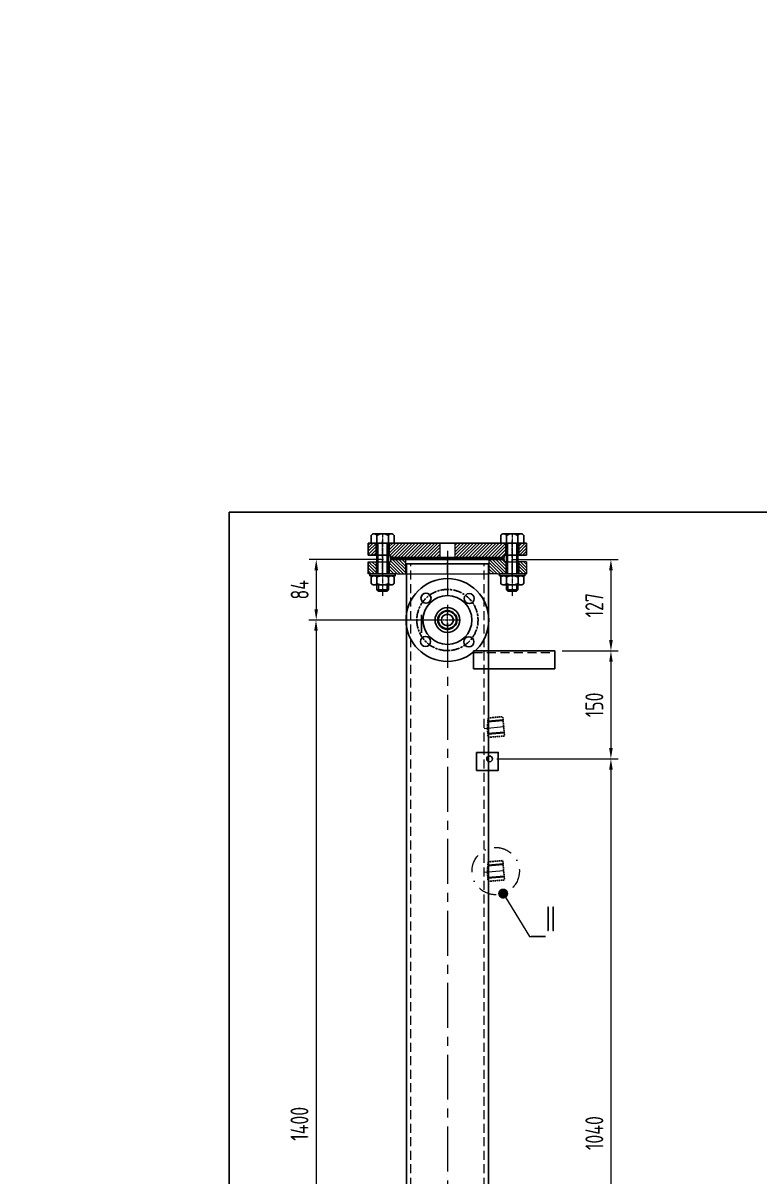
# Model space of a CAD drawing. Header units: millimetres. Extents: x -46397 to 283259, y -8690 to 23983.
# Drawn here: x 220038 to 221062, y -850 to 754 of the extents above; entities that cross this region are included whole.
import ezdxf
from ezdxf import colors
from ezdxf.entities.mleader import LeaderData, LeaderLine
from ezdxf.math import Vec2, Vec3

# ---------------------------------------------------------------- set-up
doc = ezdxf.new("R2010")
doc.units = ezdxf.units.MM
for name, pattern in [('ACISOTGL', [3, 2, -1]), ('AM_ISO08W050', [18, 12, -1.5, 3, -1.5]), ('AM_ISO08W050x2', [9, 6, -0.75, 1.5, -0.75]), ('CENTER', [2, 1.25, -0.25, 0.25, -0.25]), ('DASHDOT', [25.4, 12.7, -6.35, 0, -6.35]), ('HIDDEN', [0.375, 0.25, -0.125])]:
    doc.linetypes.add(name, pattern=pattern)
doc.layers.get('Defpoints').update_dxf_attribs({"lineweight": 0})
doc.layers.add('7. DUONG KHUAT', color=4, linetype='ACISOTGL')
for name, color, linetype, lineweight in [('AM_5', 3, 'Continuous', 25), ('AM_7', 4, 'AM_ISO08W050', 25), ('Dtext', 255, 'Continuous', 20), ('DUONGCHINH', 7, 'Continuous', 25), ('Long_AM_Box', 5, 'DASHDOT', 9), ('Long_AM_Hidden', 4, 'HIDDEN', 9), ('Long_AM_manh', 6, 'Continuous', 9), ('Long_AM_Visible', 30, 'Continuous', 25), ('Long_Centerline', 1, 'CENTER', 9), ('Long_Dim', 3, 'Continuous', 9), ('Standard', 7, 'Continuous', 0)]:
    doc.layers.add(name, color=color, linetype=linetype, lineweight=lineweight)
doc.styles.add('Chu va so', font='arial.ttf')
doc.styles.add('GHI CHÚ 3', font='isocp_IV25.ttf', dxfattribs={"width": 0.8})
doc.styles.add('Long_Text', font='isocp.shx', dxfattribs={"width": 0.7})
doc.styles.get("Standard").update_dxf_attribs({"font": 'isocp.shx', "width": 0.8})
doc.styles.add('TCVN', font='arial.ttf')
doc.dimstyles.new('Vuong_DIM', dxfattribs={"dimtxt": 2.5, "dimasz": 2.3, "dimexe": 1.25, "dimexo": 0, "dimtad": 1, "dimtoh": 1, "dimdec": 0, "dimdsep": 46, "dimtxsty": 'GHI CHÚ 3', "dimcen": 2.3, "dimclrd": 9, "dimclre": 9, "dimclrt": 2, "dimadec": 0, "dimazin": 0, "dimtm": 1e-09, "dimtfac": 1, "dimtdec": 0, "dimtofl": 0, "dimtmove": 1, "dimatfit": 3, "dimfxl": 1, "dimtfill": 1, "dimlwd": 9, "dimlwe": 9, "dimarcsym": 1})

# ---------------------------------------------------------------- blocks, each defined once
blk = doc.blocks.new('_Dot')
at = {"color": 0, "linetype": 'ByBlock', "lineweight": -2}
blk.add_line((-0.5, 0), (-1, 0), dxfattribs=at)
at = {"color": 0, "linetype": 'ByBlock', "const_width": 0.5}
blk.add_lwpolyline([(-0.25, 0, 1), (0.25, 0, 1)], format="xyb", close=True, dxfattribs=at)
blk = doc.blocks.new('*U2125')
blk.add_circle((0, 0), 7)
blk = doc.blocks.new('*U2126')
at = {"color": 0, "linetype": 'ByBlock', "lineweight": -2, "transparency": 16777216}
blk.add_blockref('*U2125', (7669, 1441.7), dxfattribs=at)
for p, rotation in [((7626.5, 1399.2), 90), ((7711.5, 1399.2), 270), ((7669, 1356.7), 180)]:
    blk.add_blockref('*U2125', p, dxfattribs=dict(at, rotation=rotation))
blk = doc.blocks.new('*U2096')
for radius in [57.5, 34, 17.2]:
    blk.add_circle((0, 0), radius)
at = {"layer": 'AM_7'}
blk.add_circle((0, 0), 42.5, dxfattribs=at)
blk.add_blockref('*U2126', (-7669, -1399.2))
blk = doc.blocks.new('sfddsfdsfd')
at = {"layer": 'Long_AM_Visible'}
blk.add_ellipse((0, 0.3), major_axis=(-13.5, 0), ratio=0.965926, start_param=-3.141592653589793, end_param=3.141592653589794, dxfattribs=at)
at = {"layer": 'Long_AM_Visible', "extrusion": (0, 0, -1)}
for major_axis in [(-12.5, 0), (-8.25, 0)]:
    blk.add_ellipse((0, 0.3), major_axis=major_axis, ratio=0.965926, start_param=-3.141592653589794, end_param=3.141592653589793, dxfattribs=at)
at = {"layer": 'Long_Centerline'}
for p, q in [((0, -16.9), (0, 17.4)), ((-16.1, 0.3), (16.1, 0.3))]:
    blk.add_line(p, q, dxfattribs=at)
blk = doc.blocks.new('*D2225')
at = {"layer": 'Defpoints', "color": 0, "transparency": 16777216}
for p in [(220707, 8.1, -1), (220777.2, -118.9, -1), (220855.1, -118.9)]:
    blk.add_point(p, dxfattribs=at)
at = {"layer": 'Long_Dim', "color": 9, "lineweight": 9, "transparency": 16777216}
for p, q in [((220717, 8.1), (220865.1, 8.1)), ((220855.1, -6.9), (220855.1, -103.9)), ((220787.2, -118.9), (220865.1, -118.9))]:
    blk.add_line(p, q, dxfattribs=at)
at = {"layer": 'Long_Dim', "color": 9, "transparency": 16777216}
for points in [[(220852.6, -6.9), (220857.6, -6.9), (220855.1, 8.1)], [(220852.6, -103.9), (220857.6, -103.9), (220855.1, -118.9)]]:
    blk.add_solid(points, dxfattribs=at)
at = {"layer": 'Long_Dim', "color": 2, "transparency": 16777216, "insert": (220832.1, -55.4), "char_height": 25, "attachment_point": 5, "rotation": 90, "style": 'GHI CHÚ 3', "bg_fill": 3, "box_fill_scale": 1.1, "bg_fill_color": 256, "bg_fill_true_color": 13158600, "bg_fill_transparency": 0}
blk.add_mtext('127', dxfattribs=at)
blk = doc.blocks.new('*D2226')
at = {"layer": 'Defpoints', "color": 0, "transparency": 16777216}
for p in [(220777.2, -118.9, -1), (220686.5, -268.9, -0.5), (220855.1, -268.9)]:
    blk.add_point(p, dxfattribs=at)
at = {"layer": 'Long_Dim', "color": 9, "lineweight": 9, "transparency": 16777216}
for p, q in [((220787.2, -118.9), (220865.1, -118.9)), ((220855.1, -133.9), (220855.1, -253.9)), ((220696.5, -268.9), (220865.1, -268.9))]:
    blk.add_line(p, q, dxfattribs=at)
at = {"layer": 'Long_Dim', "color": 9, "transparency": 16777216}
for points in [[(220852.6, -133.9), (220857.6, -133.9), (220855.1, -118.9)], [(220852.6, -253.9), (220857.6, -253.9), (220855.1, -268.9)]]:
    blk.add_solid(points, dxfattribs=at)
at = {"layer": 'Long_Dim', "color": 2, "transparency": 16777216, "insert": (220832.1, -193.9), "char_height": 25, "attachment_point": 5, "rotation": 90, "style": 'GHI CHÚ 3', "bg_fill": 3, "box_fill_scale": 1.1, "bg_fill_color": 256, "bg_fill_true_color": 13158600, "bg_fill_transparency": 0}
blk.add_mtext('150', dxfattribs=at)
blk = doc.blocks.new('*D2227')
at = {"layer": 'Defpoints', "color": 0, "transparency": 16777216}
for p in [(220686.5, -268.9, -0.5), (220686.5, -1308.9, -0.8), (220855.1, -1308.9)]:
    blk.add_point(p, dxfattribs=at)
at = {"layer": 'Long_Dim', "color": 9, "lineweight": 9, "transparency": 16777216}
for p, q in [((220696.5, -268.9), (220865.1, -268.9)), ((220855.1, -283.9), (220855.1, -1293.9)), ((220696.5, -1308.9), (220865.1, -1308.9))]:
    blk.add_line(p, q, dxfattribs=at)
at = {"layer": 'Long_Dim', "color": 9, "transparency": 16777216}
for points in [[(220852.6, -283.9), (220857.6, -283.9), (220855.1, -268.9)], [(220852.6, -1293.9), (220857.6, -1293.9), (220855.1, -1308.9)]]:
    blk.add_solid(points, dxfattribs=at)
at = {"layer": 'Long_Dim', "color": 2, "transparency": 16777216, "insert": (220832.1, -788.9), "char_height": 25, "attachment_point": 5, "rotation": 90, "style": 'GHI CHÚ 3', "bg_fill": 3, "box_fill_scale": 1.1, "bg_fill_color": 256, "bg_fill_true_color": 13158600, "bg_fill_transparency": 0}
blk.add_mtext('1040', dxfattribs=at)
blk = doc.blocks.new('*D2230')
at = {"layer": 'Defpoints', "color": 0, "transparency": 16777216}
for p in [(220549, 8.1, -1), (220445.7, -75.9), (220628, -75.9, -1)]:
    blk.add_point(p, dxfattribs=at)
at = {"layer": 'Long_Dim', "color": 9, "lineweight": 9, "transparency": 16777216}
for p, q in [((220539, 8.1), (220435.7, 8.1)), ((220445.7, -6.9), (220445.7, -60.9)), ((220618, -75.9), (220435.7, -75.9))]:
    blk.add_line(p, q, dxfattribs=at)
at = {"layer": 'Long_Dim', "color": 9, "transparency": 16777216}
for points in [[(220443.2, -6.9), (220448.2, -6.9), (220445.7, 8.1)], [(220443.2, -60.9), (220448.2, -60.9), (220445.7, -75.9)]]:
    blk.add_solid(points, dxfattribs=at)
at = {"layer": 'Long_Dim', "color": 2, "transparency": 16777216, "insert": (220422.7, -33.9), "char_height": 25, "attachment_point": 5, "rotation": 90, "style": 'GHI CHÚ 3', "bg_fill": 3, "box_fill_scale": 1.1, "bg_fill_color": 256, "bg_fill_true_color": 13158600, "bg_fill_transparency": 0}
blk.add_mtext('84', dxfattribs=at)
blk = doc.blocks.new('*D2231')
at = {"layer": 'Defpoints', "color": 0, "transparency": 16777216}
for p in [(220628, -75.9, -1), (220445.4, -1476), (220628, -1476, -1)]:
    blk.add_point(p, dxfattribs=at)
at = {"layer": 'Long_Dim', "color": 9, "lineweight": 9, "transparency": 16777216}
for p, q in [((220618, -75.9), (220435.4, -75.9)), ((220445.4, -90.9), (220445.4, -1461)), ((220618, -1476), (220435.4, -1476))]:
    blk.add_line(p, q, dxfattribs=at)
at = {"layer": 'Long_Dim', "color": 9, "transparency": 16777216}
for points in [[(220442.9, -90.9), (220447.9, -90.9), (220445.4, -75.9)], [(220442.9, -1461), (220447.9, -1461), (220445.4, -1476)]]:
    blk.add_solid(points, dxfattribs=at)
at = {"layer": 'Long_Dim', "color": 2, "transparency": 16777216, "insert": (220422.4, -776), "char_height": 25, "attachment_point": 5, "rotation": 90, "style": 'GHI CHÚ 3', "bg_fill": 3, "box_fill_scale": 1.1, "bg_fill_color": 256, "bg_fill_true_color": 13158600, "bg_fill_transparency": 0}
blk.add_mtext('1400', dxfattribs=at)
blk = doc.blocks.new('*U2563')
h = blk.add_hatch()
h.set_pattern_fill('ANSI31', color=1)
h.paths.add_polyline_path([(-110, -37), (-99, -37), (-99, -20), (-110, -20)])
h.paths.add_polyline_path([(-70, -20), (-81, -20), (-81, -37), (-79, -37), (-79, -40), (-58, -40), (-58, -20)])
h.paths.add_polyline_path([(70, -20), (58, -20), (58, -40), (79, -40), (79, -37), (81, -37), (81, -20)])
h.paths.add_polyline_path([(110, -20), (99, -20), (99, -37), (110, -37)])
for p, q in [((-110, -37), (-110, -20)), ((-99, -20), (-110, -20)), ((-110, -20), (-110, -37)), ((-99, -37), (-99, -20)), ((-90, -20), (-99, -20)), ((-81, -20), (-90, -20)), ((-81, -37), (-81, -20)), ((-70, -20), (-81, -20)), ((-70, -20), (-58, -20)), ((-58, -20), (-58, -40)), ((-58, -20), (0, -20)), ((0, -20), (58, -20)), ((58, -20), (58, -40)), ((70, -20), (58, -20)), ((70, -20), (81, -20)), ((81, -37), (81, -20)), ((81, -20), (90, -20)), ((90, -20), (99, -20)), ((99, -37), (99, -20)), ((99, -20), (110, -20)), ((110, -37), (110, -20)), ((-110, -37), (-99, -37)), ((-99, -37), (-90, -37)), ((-90, -37), (-81, -37)), ((-81, -37), (-79, -37)), ((-79, -40), (-79, -37)), ((-58, -40), (-79, -40)), ((-58, -40), (58, -40)), ((58, -40), (79, -40)), ((79, -40), (79, -37)), ((81, -37), (79, -37)), ((81, -37), (90, -37)), ((90, -37), (99, -37)), ((110, -37), (99, -37))]:
    blk.add_line(p, q)
at = {"layer": 'AM_7', "linetype": 'AM_ISO08W050x2'}
for p, q in [((-90, -17), (-90, -40)), ((90, -17), (90, -40))]:
    blk.add_line(p, q, dxfattribs=at)
at = {"layer": 'AM_7'}
blk.add_line((0, -20), (0, -43), dxfattribs=at)
blk = doc.blocks.new('gfdgdfgdfgd')
h = blk.add_hatch()
h.set_pattern_fill('ANSI31', color=256, scale=10)
h.set_pattern_definition([(45, (26713.8207, 19476.6653), (-0.8838835, 0.8838835), [])])
h.paths.add_polyline_path([(26634.8, 20151.7), (26792.8, 20151.7), (26792.8, 20154.7), (26634.8, 20154.7)])
at = {"color": 0}
blk.add_lwpolyline([(26634.8, 20151.7), (26792.8, 20151.7), (26792.8, 20154.7), (26634.8, 20154.7)], close=True, dxfattribs=at)
at = {"xscale": -1, "rotation": 180}
blk.add_blockref('*U2563', (26713.8, 20111.7), dxfattribs=at)
blk = doc.blocks.new('DDASFDFASDFDASF')
at = {"layer": 'Long_AM_Visible'}
for p, q in [((1615091.8, 228300.4), (1615091.8, 228294)), ((1615094.8, 228302), (1615097.8, 228302)), ((1615097.8, 228302), (1615109.8, 228302)), ((1615097.8, 228300.4), (1615097.8, 228294)), ((1615109.8, 228302), (1615112.8, 228302)), ((1615109.8, 228300.4), (1615109.8, 228294)), ((1615115.8, 228300.4), (1615115.8, 228294)), ((1615094.8, 228292.4), (1615097.8, 228292.4)), ((1615097.8, 228292.4), (1615109.8, 228292.4)), ((1615109.8, 228292.4), (1615112.8, 228292.4))]:
    blk.add_line(p, q, dxfattribs=at)
for centre, radius, start, end in [((1615094.8, 228298.4), 3.6, 33.6174, 146.3826), ((1615103.8, 228290), 12, 59.9946, 120.0054), ((1615112.8, 228298.4), 3.6, 33.6174, 146.3826), ((1615094.8, 228296), 3.6, 213.6174, 326.3826), ((1615103.8, 228304.4), 12, 239.9946, 300.0054), ((1615112.8, 228296), 3.6, 213.6174, 326.3826)]:
    blk.add_arc(centre, radius, start, end, dxfattribs=at)
blk = doc.blocks.new('sdfdsfds')
at = {"layer": 'Long_AM_manh'}
for p, q in [((-6, -23), (-6, 20)), ((5.9, 20), (5.9, -23)), ((-5.9, -38.2), (-5.9, -47)), ((5.9, -38.2), (5.9, -47))]:
    blk.add_line(p, q, dxfattribs=at)
at = {"layer": 'Long_AM_Visible'}
for p, q in [((-8, 32.8), (-12, 32.8)), ((-12, 32.8), (-8, 32.8)), ((8, 32.8), (-8, 32.8)), ((-8, 32.8), (8, 32.8)), ((12, 32.8), (8, 32.8)), ((8, 32.8), (12, 32.8)), ((-16, 30.7), (-16, 20)), ((-16, 30.7), (-16, 20)), ((-16, 20), (16, 20)), ((-8, 30.7), (-8, 20)), ((-8, 30.7), (-8, 20)), ((-8, -23), (-8, 20)), ((8, 30.7), (8, 20)), ((8, 30.7), (8, 20)), ((8, 20), (8, -23)), ((16, 30.7), (16, 20)), ((16, 30.7), (16, 20)), ((-8, -38.2), (-8, -44.9)), ((-8, -38.2), (-8, -44.9)), ((-5.9, -47), (-8, -44.9)), ((8, -44.9), (-8, -44.9)), ((-5.9, -47), (-8, -44.9)), ((-8, -44.9), (8, -44.9)), ((5.9, -47), (-5.9, -47)), ((-5.9, -47), (5.9, -47)), ((5.9, -47), (8, -44.9)), ((5.9, -47), (8, -44.9)), ((8, -38.2), (8, -44.9)), ((8, -38.2), (8, -44.9))]:
    blk.add_line(p, q, dxfattribs=at)
blk.add_lwpolyline([(17.6, -25.4), (-17.6, -25.4), (-17.6, -23), (17.6, -23)], close=True, dxfattribs=at)
blk.add_lwpolyline([(-16, -23), (-17.6, -23), (-17.6, -25.4), (17.6, -25.4), (17.6, -23), (-8, -23)], dxfattribs=at)
for centre, radius, start, end in [((-12, 28), 4.8, 33.6009, 146.3661), ((-12, 28), 4.8, 33.6009, 146.3662), ((0, 16.8), 16, 59.9781, 119.9889), ((0, 16.8), 16, 59.9781, 119.989), ((12, 28), 4.8, 33.6009, 146.3661), ((12, 28), 4.8, 33.6009, 146.3662)]:
    blk.add_arc(centre, radius, start, end, dxfattribs=at)
at = {"layer": 'Long_Centerline', "linetype": 'CENTER'}
blk.add_line((0, 33.8), (0, -53.9), dxfattribs=at)
at = {"layer": 'DUONGCHINH', "xscale": 1.333333333553129, "yscale": 1.333333333553129, "zscale": 1.333333333553129, "rotation": 359.9835411540283}
blk.add_blockref('DDASFDFASDFDASF', (-2153559, -303809.5), dxfattribs=at)
blk = doc.blocks.new('*U2444')
at = {"lineweight": 25}
for points in [[(0, 0), (4021.1, 0), (4021.1, 2634), (0, 2634)], [(0, 0), (3040.4, 0), (3040.4, 2634), (0, 2634)]]:
    blk.add_lwpolyline(points, close=True, dxfattribs=at)
at = {"layer": 'Dtext', "ltscale": 0.1}
for tag, p, height, style in [('REV_3', (3066.3, 989.4), 17.5, 'TCVN'), ('FOR_APPROVAL3', (3241.4, 988.1, -0.2), 21, 'TCVN'), ('REV_2', (3066.3, 924), 17.5, 'TCVN'), ('FOR_APPROVAL2', (3241.4, 922.7, -0.2), 21, 'TCVN'), ('REV_1', (3066.3, 858.6), 17.5, 'TCVN'), ('FOR_APPROVAL1', (3241.4, 857.3, -0.2), 21, 'TCVN'), ('NGUOI_VE', (3428, 792.3, -0.1), 21, 'TCVN'), ('NGUOI_KIEM_2', (3613.7, 792.3, -0.2), 21, 'TCVN'), ('NGUOI_DUYET', (3838.1, 792.3, -0.2), 21, 'TCVN'), ('REV_0', (3066.3, 793.2), 17.5, 'TCVN'), ('1.1_A4', (3849.3, 39.9, -0.2), 21, 'Chu va so'), ('A4_A4', (3919.3, 39.9, -0.2), 21, 'Chu va so'), ('REV.', (3976.8, 39.9, -0.2), 21, 'Chu va so')]:
    blk.add_attdef(tag, p, '', height=height, dxfattribs=dict(at, style=style))
for tag, p, height, style, width in [('NGAY_REV03', (3110.6, 988.1, -0.2), 18.2, 'TCVN', 0.95), ('NGAY_REV02', (3110.6, 922.7, -0.2), 18.2, 'TCVN', 0.95), ('NGAY_REV01', (3110.6, 857.3, -0.2), 18.2, 'TCVN', 0.95), ('NGAY_REV0', (3110.6, 792, -0.2), 18.2, 'TCVN', 0.95), ('DWD.NO', (3109, 17.1, -0.2), 28, 'Chu va so', 0.85)]:
    blk.add_attdef(tag, p, '', height=height, dxfattribs=dict(at, style=style, width=width))
at = {"layer": 'Dtext', "lineweight": 25, "ltscale": 0.1, "style": 'Chu va so'}
for tag, p, height in [('PROJECT_CODE', (3311.5, 329.3), 42), ('TITLE1', (3129.5, 251.1, -0.2), 28), ('TITLE2', (3129.5, 185.2, -0.2), 28), ('TITLE3', (3129.5, 119.8, -0.2), 28)]:
    blk.add_attdef(tag, p, '', height=height, dxfattribs=at)

msp = doc.modelspace()

# ---------------------------------------------------------------- linework, layer by layer
for p, q in [((220528.97, 31.08, -1.05), (220517.97, 31.08, -1.05)), ((220537.97, 31.08, -1.05), (220528.97, 31.08, -1.05)), ((220546.97, 31.08, -1.05), (220537.97, 31.08, -1.05)), ((220557.97, 31.08, -1.05), (220546.97, 31.08, -1.05)), ((220557.97, 31.08, -1.05), (220569.97, 31.08, -1.05)), ((220569.97, 31.08, -1.05), (220627.97, 31.08, -1.05)), ((220573.47, 31.08, -1.05), (220682.47, 31.08, -1.05)), ((220627.97, 31.08, -1.05), (220685.97, 31.08, -1.05)), ((220697.97, 31.08, -1.05), (220685.97, 31.08, -1.05)), ((220697.97, 31.08, -1.05), (220708.97, 31.08, -1.05)), ((220708.97, 31.08, -1.05), (220717.97, 31.08, -1.05)), ((220717.97, 31.08, -1.05), (220726.97, 31.08, -1.05)), ((220726.97, 31.08, -1.05), (220737.97, 31.08, -1.05))]:
    msp.add_line(p, q)
at = {"layer": 'Long_AM_Hidden', "ltscale": 50}
for p, q in [((220576.97, -1575.92, -1.05), (220576.97, 2.08, -1.05)), ((220678.97, -1575.92, -1.05), (220678.97, 2.08, -1.05))]:
    msp.add_line(p, q, dxfattribs=at)
at = {"layer": 'Long_AM_Visible'}
for p, q in [((220591.73, -68.59, -1.05), (220591.73, -93.59, -1.05)), ((220664.13, -118.92, -0.53), (220664.13, -143.92, -0.53))]:
    msp.add_line(p, q, dxfattribs=at)
msp.add_polyline3d([(220684.97, -1575.92, -1.05), (220684.97, 2.08, -1.05), (220570.97, 2.08, -1.05), (220570.97, -1575.92, -1.05)], dxfattribs=at)
at = {"layer": 'Long_Centerline', "ltscale": 50}
msp.add_line((220627.97, 20.08, -1.05), (220627.97, -1687, -1.05), dxfattribs=at)

# ---------------------------------------------------------------- block references
at = {"xscale": -1, "rotation": 314.5000000000001}
msp.add_blockref('*U2096', (220627.97, -75.92, -1.05), dxfattribs=at)
at = {"layer": 'Long_AM_Visible'}
msp.add_blockref('sfddsfdsfd', (220627.97, -76.17, -1.05), dxfattribs=at)

# ---------------------------------------------------------------- leaders
at = {"color": 3, "ltscale": 5}
ml = msp.add_multileader_mtext('Standard', dxfattribs=at)
ml.set_content('{\\fArial|b0|i0|c0|p34;Khoan lỗ %%C10 cho cùm ống DN200 (theo thực tế)}', color=3)
ml.set_leader_properties(lineweight=9)
ml.set_arrow_properties(name='DOT')
ml.build(insert=Vec2(0, 0))
ml.multileader.update_dxf_attribs({"has_dogleg": 0, "text_left_attachment_type": 5, "text_right_attachment_type": 6, "dogleg_length": 0.1, "arrow_head_size": 17.4, "scale": 300})
ctx = ml.context
ctx.base_point, ctx.scale, ctx.char_height, ctx.arrow_head_size, ctx.landing_gap_size, ctx.plane_origin = Vec3(148509.96, 665.28), 300, 24, 17.4, 18, Vec3(149312.43, -378.76)
ctx.left_attachment, ctx.right_attachment = 5, 6
notes = []
notes.append((ctx, [(0, (1, 1, 0), (148878.33, 716.29), (-1, 0), 30, [(0, [(149054.42, 441.35)], 0, [])])]))
ctx.mtext.insert, ctx.mtext.width, ctx.mtext.flow_direction = Vec3(148527.96, 747.35), 309.9931, 5
ml = msp.add_multileader_mtext('Standard', dxfattribs=at)
ml.set_content('{\\fArial|b0|i0|c0|p34;Khoan lỗ %%C10 cho cùm ống DN100 (theo thực tế)}', color=3)
ml.set_leader_properties(lineweight=9)
ml.set_arrow_properties(name='DOT')
ml.build(insert=Vec2(0, 0))
ml.multileader.update_dxf_attribs({"has_dogleg": 0, "text_left_attachment_type": 5, "text_right_attachment_type": 6, "dogleg_length": 0.1, "arrow_head_size": 17.4, "scale": 300})
ctx = ml.context
ctx.base_point, ctx.scale, ctx.char_height, ctx.arrow_head_size, ctx.landing_gap_size, ctx.plane_origin = Vec3(149602.55, 578.05), 300, 24, 17.4, 18, Vec3(149253.66, -389.59)
ctx.left_attachment, ctx.right_attachment = 5, 6
notes.append((ctx, [(0, (1, 1, 0), (149572.55, 578.05), (1, 0), 30, [(0, [(149511.66, 430.53)], 0, [])])]))
ctx.mtext.insert, ctx.mtext.width, ctx.mtext.flow_direction = Vec3(149620.55, 660.13), 306.4046, 5
for ctx, leaders in notes:
    for number, flags, end, landing, length, lines in leaders:
        leader = LeaderData()
        leader.index, (leader.has_last_leader_line, leader.has_dogleg_vector, leader.attachment_direction) = number, flags
        leader.last_leader_point, leader.dogleg_vector, leader.dogleg_length = Vec3(end), Vec3(landing), length
        for number, points, colour, breaks in lines:
            line = LeaderLine()
            line.index, line.vertices, line.color, line.breaks = number, Vec3.list(points), colors.encode_raw_color(colour), breaks
            leader.lines.append(line)
        ctx.leaders.append(leader)

# ---------------------------------------------------------------- next in the draw order: dimensions: what is measured, and where the dimension line sits
at = {"layer": 'Long_Dim'}
for base, p1, p2, picture, middle in [((220445.7, -75.92), (220548.97, 8.08, -1.05), (220627.97, -75.92, -1.05), '*D2230', (220422.71, -33.92)), ((220855.07, -118.92), (220706.97, 8.08, -1.05), (220777.2, -118.92, -1.05), '*D2225', (220832.08, -55.42))]:
    dim = msp.add_linear_dim(base=base, p1=p1, p2=p2, angle=90, dimstyle='Vuong_DIM', override={"dimtxt": 25, "dimasz": 15, "dimexe": 10, "dimexo": 10, "dimgap": 10}, dxfattribs=at)
    dim.commit()
    dim.dimension.update_dxf_attribs({"geometry": picture, "text_midpoint": middle})

# ---------------------------------------------------------------- next in the draw order: hatches: boundary and pattern name
h = msp.add_hatch()
h.set_pattern_fill('ANSI31', color=1)
h.set_pattern_definition([(45, (-103786.8925, -17102.1227), (-2.24506403, 2.24506403), [])])
h.paths.add_polyline_path([(220517.97, 14.08), (220528.97, 14.08), (220528.97, 31.08), (220517.97, 31.08)])
h.paths.add_polyline_path([(220557.97, 31.08), (220546.97, 31.08), (220546.97, 14.08), (220548.97, 14.08), (220548.97, 11.08), (220617.32, 11.08), (220617.32, 31.08)])
h.paths.add_polyline_path([(220697.97, 31.08), (220638.62, 31.08), (220638.62, 11.08), (220706.97, 11.08), (220706.97, 14.08), (220708.97, 14.08), (220708.97, 31.08)])
h.paths.add_polyline_path([(220737.97, 31.08), (220726.97, 31.08), (220726.97, 14.08), (220737.97, 14.08)])

# ---------------------------------------------------------------- next in the draw order: linework, layer by layer
for p, q in [((220517.97, 14.08, -1.05), (220517.97, 31.08, -1.05)), ((220517.97, 31.08, -1.05), (220517.97, 14.08, -1.05)), ((220528.97, 14.08, -1.05), (220528.97, 31.08, -1.05)), ((220546.97, 14.08, -1.05), (220546.97, 31.08, -1.05)), ((220708.97, 14.08, -1.05), (220708.97, 31.08, -1.05)), ((220726.97, 14.08, -1.05), (220726.97, 31.08, -1.05)), ((220737.97, 14.08, -1.05), (220737.97, 31.08, -1.05)), ((220517.97, 14.08, -1.05), (220528.97, 14.08, -1.05)), ((220528.97, 14.08, -1.05), (220537.97, 14.08, -1.05)), ((220537.97, 14.08, -1.05), (220546.97, 14.08, -1.05)), ((220546.97, 14.08, -1.05), (220548.97, 14.08, -1.05)), ((220548.97, 11.08, -1.05), (220548.97, 14.08, -1.05)), ((220569.97, 11.08, -1.05), (220548.97, 11.08, -1.05)), ((220569.97, 11.08, -1.05), (220685.97, 11.08, -1.05)), ((220685.97, 11.08, -1.05), (220706.97, 11.08, -1.05)), ((220706.97, 11.08, -1.05), (220706.97, 14.08, -1.05)), ((220708.97, 14.08, -1.05), (220706.97, 14.08, -1.05)), ((220708.97, 14.08, -1.05), (220717.97, 14.08, -1.05)), ((220717.97, 14.08, -1.05), (220726.97, 14.08, -1.05)), ((220737.97, 14.08, -1.05), (220726.97, 14.08, -1.05))]:
    msp.add_line(p, q)
at = {"layer": 'AM_7', "linetype": 'AM_ISO08W050x2'}
for p, q in [((220537.97, 34.08, -1.05), (220537.97, 11.08, -1.05)), ((220717.97, 34.08, -1.05), (220717.97, 11.08, -1.05))]:
    msp.add_line(p, q, dxfattribs=at)
at = {"layer": 'Standard', "elevation": -1.05}
msp.add_lwpolyline([(220638.62, 31.08), (220617.32, 31.08), (220617.32, 11.08), (220638.62, 11.08)], close=True, dxfattribs=at)

# ---------------------------------------------------------------- next in the draw order: block references
at = {"layer": 'Long_AM_Visible'}
for p in [(220537.96, 11.08, -1.05), (220717.96, 11.08, -1.05)]:
    msp.add_blockref('sdfdsfds', p, dxfattribs=at)
at = {"layer": 'Standard'}
msp.add_blockref('gfdgdfgdfgd', (193914.15, -20143.58, -1.05), dxfattribs=at)

# ---------------------------------------------------------------- next in the draw order: dimensions: what is measured, and where the dimension line sits
at = {"layer": 'Long_Dim'}
for base, p1, p2, picture, middle in [((220445.38, -1476.02), (220627.97, -75.92, -1.05), (220627.97, -1476.02, -1.05), '*D2231', (220422.39, -775.97)), ((220855.07, -268.92), (220777.2, -118.92, -1.05), (220686.51, -268.92, -0.53), '*D2226', (220832.08, -193.92))]:
    dim = msp.add_linear_dim(base=base, p1=p1, p2=p2, angle=90, dimstyle='Vuong_DIM', override={"dimtxt": 25, "dimasz": 15, "dimexe": 10, "dimexo": 10, "dimgap": 10}, dxfattribs=at)
    dim.commit()
    dim.dimension.update_dxf_attribs({"geometry": picture, "text_midpoint": middle})

# ---------------------------------------------------------------- next in the draw order: linework, layer by layer
at = {"layer": '7. DUONG KHUAT'}
msp.add_rational_spline([(220684.97, -211.96, -1.05), (220694.43, -211.13, -1.05), (220703.9, -210.3, -1.05), (220704.89, -210.21, -1.05), (220704.98, -211.21, -1.05), (220706.07, -223.66, -1.05), (220707.16, -236.11, -1.05), (220707.19, -236.53, -1.05), (220706.93, -236.84, -1.05), (220706.66, -237.16, -1.05), (220706.25, -237.2, -1.05), (220695.61, -238.08, -1.05), (220684.97, -238.96, -1.05), (220683.73, -238.96, -1.05), (220683.73, -225.46, -1.05), (220683.73, -211.96, -1.05), (220684.97, -211.96, -1.05)], [1, 1, 1, 0.707106781192, 1, 1, 1, 0.92387953251, 1, 0.92387953251, 1, 1, 1, 0.707106781187, 1, 0.707106781187, 1], degree=2, knots=[0, 0, 0, 1, 1, 2.5707963, 2.5707963, 3.5707963, 3.5707963, 4.3561945, 4.3561945, 5.1415927, 5.1415927, 6.1415927, 6.1415927, 7.712389, 7.712389, 9.2831853, 9.2831853, 9.2831853], dxfattribs=at)
at = {"layer": 'AM_5'}
for p, q in [((220705.36, -215.51, -1.05), (220683.98, -217.38, -1.05)), ((220705.28, -214.7, -1.05), (220684.04, -216.56, -1.05)), ((220706.78, -231.82, -1.05), (220684, -233.81, -1.05)), ((220684.06, -234.62, -1.05), (220706.85, -232.63, -1.05))]:
    msp.add_line(p, q, dxfattribs=at)
at = {"layer": 'Long_AM_Hidden', "ltscale": 50}
msp.add_line((220664.13, -120.92, -0.53), (220777.2, -120.92, -1.58), dxfattribs=at)
at = {"layer": 'Long_AM_Visible'}
for p, q in [((220777.2, -118.92, -1.58), (220664.13, -118.92, -0.53)), ((220777.2, -143.92, -1.58), (220777.2, -118.92, -1.58)), ((220664.13, -143.92, -0.53), (220777.2, -143.92, -1.58))]:
    msp.add_line(p, q, dxfattribs=at)
at = {"layer": 'Long_Centerline', "ltscale": 50}
msp.add_line((220678.97, -226.44, -1.05), (220706.1, -224.07, -1.05), dxfattribs=at)

# ---------------------------------------------------------------- next in the draw order: dimensions: what is measured, and where the dimension line sits
at = {"layer": 'Long_Dim'}
dim = msp.add_linear_dim(base=(220855.07, -1308.92), p1=(220686.51, -268.92, -0.53), p2=(220686.51, -1308.92, -0.78), angle=90, dimstyle='Vuong_DIM', override={"dimtxt": 25, "dimasz": 15, "dimexe": 10, "dimexo": 10, "dimgap": 10}, dxfattribs=at)
dim.commit()
dim.dimension.update_dxf_attribs({"geometry": '*D2227', "text_midpoint": (220832.08, -788.92)})

# ---------------------------------------------------------------- next in the draw order: linework, layer by layer
at = {"layer": '7. DUONG KHUAT'}
msp.add_rational_spline([(220684.97, -411.96, -1.05), (220694.43, -411.13, -1.05), (220703.9, -410.3, -1.05), (220704.89, -410.21, -1.05), (220704.98, -411.21, -1.05), (220706.07, -423.66, -1.05), (220707.16, -436.11, -1.05), (220707.19, -436.53, -1.05), (220706.93, -436.84, -1.05), (220706.66, -437.16, -1.05), (220706.25, -437.2, -1.05), (220695.61, -438.08, -1.05), (220684.97, -438.96, -1.05), (220683.73, -438.96, -1.05), (220683.73, -425.46, -1.05), (220683.73, -411.96, -1.05), (220684.97, -411.96, -1.05)], [1, 1, 1, 0.707106781192, 1, 1, 1, 0.92387953251, 1, 0.92387953251, 1, 1, 1, 0.707106781187, 1, 0.707106781187, 1], degree=2, knots=[0, 0, 0, 1, 1, 2.5707963, 2.5707963, 3.5707963, 3.5707963, 4.3561945, 4.3561945, 5.1415927, 5.1415927, 6.1415927, 6.1415927, 7.712389, 7.712389, 9.2831853, 9.2831853, 9.2831853], dxfattribs=at)
at = {"layer": 'AM_5'}
for p, q in [((220705.36, -415.51, -1.05), (220683.98, -417.38, -1.05)), ((220705.28, -414.7, -1.05), (220684.04, -416.56, -1.05)), ((220706.78, -431.82, -1.05), (220684, -433.81, -1.05)), ((220684.06, -434.62, -1.05), (220706.85, -432.63, -1.05))]:
    msp.add_line(p, q, dxfattribs=at)
at = {"layer": 'Long_AM_Box', "ltscale": 2}
msp.add_circle((220695.04, -424.84, -1.05), 32.86, dxfattribs=at)
at = {"layer": 'Long_AM_Visible', "elevation": -0.53}
msp.add_lwpolyline([(220668.51, -259.92), (220698.51, -259.92), (220698.51, -284.92), (220668.51, -284.92)], close=True, dxfattribs=at)
at = {"layer": 'Long_AM_Visible'}
msp.add_circle((220686.51, -268.92, -0.53), 4, dxfattribs=at)
at = {"layer": 'Long_Centerline', "ltscale": 50}
msp.add_line((220678.97, -426.44, -1.05), (220706.1, -424.07, -1.05), dxfattribs=at)

# ---------------------------------------------------------------- next in the draw order: leaders
at = {"layer": 'Long_AM_Visible'}
ml = msp.add_multileader_mtext('Standard', dxfattribs=at)
ml.set_content('II', color=2, style='Long_Text')
ml.set_leader_properties(color=3, lineweight=9)
ml.set_arrow_properties(name='DOT')
ml.build(insert=Vec2(0, 0))
ml.multileader.update_dxf_attribs({"text_left_attachment_type": 5, "text_right_attachment_type": 5, "dogleg_length": 22.17, "arrow_head_size": 14})
ctx = ml.context
ctx.base_point, ctx.char_height, ctx.arrow_head_size, ctx.landing_gap_size, ctx.plane_origin = Vec3(220764.23, -515.63, -1.05), 35, 14, 0, Vec3(220994.22, -350.53, -1.05)
ctx.left_attachment, ctx.right_attachment = 5, 5
notes = []
notes.append((ctx, [(0, (1, 1, 0), (220742.06, -515.63, -1.05), (1, 0), 22.17, [(0, [(220705.4, -456.02, -1.05)], 0, [])])]))
ctx.mtext.insert, ctx.mtext.width, ctx.mtext.defined_height, ctx.mtext.flow_direction = Vec3(220764.23, -473.63, -1.05), 279.3507, 71.48, 5
for ctx, leaders in notes:
    for number, flags, end, landing, length, lines in leaders:
        leader = LeaderData()
        leader.index, (leader.has_last_leader_line, leader.has_dogleg_vector, leader.attachment_direction) = number, flags
        leader.last_leader_point, leader.dogleg_vector, leader.dogleg_length = Vec3(end), Vec3(landing), length
        for number, points, colour, breaks in lines:
            line = LeaderLine()
            line.index, line.vertices, line.color, line.breaks = number, Vec3.list(points), colors.encode_raw_color(colour), breaks
            leader.lines.append(line)
        ctx.leaders.append(leader)

# ---------------------------------------------------------------- next in the draw order: block references
at = {"xscale": 0.9084576280678549, "yscale": 0.9084576280678549, "zscale": 0.9084576280678549}
msp.add_blockref('*U2444', (220324.92, -2319.06, -0.23), dxfattribs=at)

doc.saveas('drawing.dxf')
